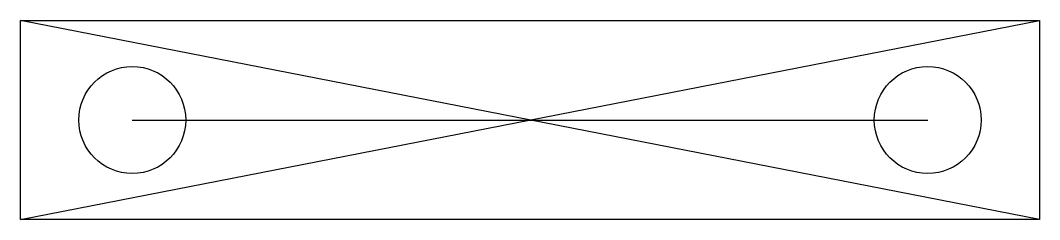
# Model space of a CAD drawing. Header units: millimetres. Extents: x -20.5 to 20.5, y -4 to 4.
import ezdxf

# ---------------------------------------------------------------- set-up
doc = ezdxf.new("R2010")
doc.units = ezdxf.units.MM
doc.layers.get('0').update_dxf_attribs({"linetype": 'CONTINUOUS'})

msp = doc.modelspace()

# ---------------------------------------------------------------- linework, layer by layer
for p, q in [((-20.5, -4), (-20.5, 4)), ((-20.5, 4), (20.5, 4)), ((20.5, -4), (-20.5, 4)), ((-20.5, -4), (20.5, 4)), ((20.5, 4), (20.5, -4)), ((-16, 0), (16, 0)), ((20.5, -4), (-20.5, -4))]:
    msp.add_line(p, q)
for centre in [(-16, 0), (16, 0)]:
    msp.add_circle(centre, 2.15)

doc.saveas('drawing.dxf')
